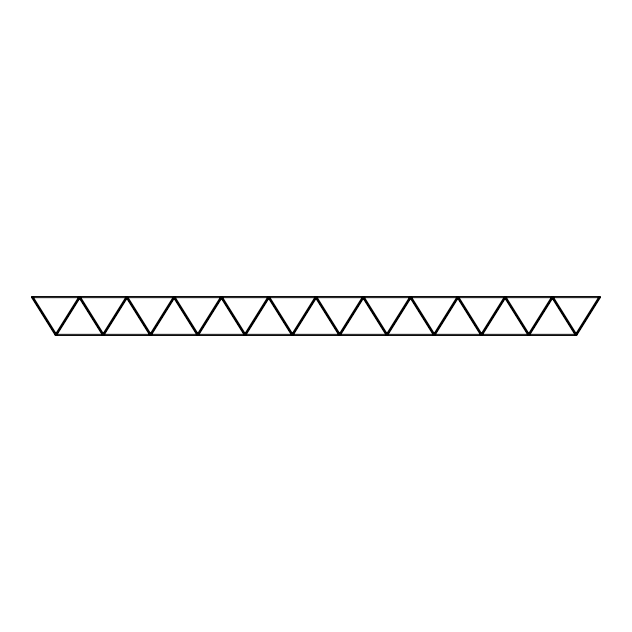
<?xml version="1.0" encoding="UTF-8"?>
<svg xmlns="http://www.w3.org/2000/svg" width="632" height="632" viewBox="0 0 632 632"><rect width="100%" height="100%" fill="white"/><g stroke="black" fill="none" stroke-linecap="round" stroke-linejoin="round"><path stroke-width="0.95" d="M55.758 333.712L78.368 297.53M31.6 297.459L33.006 296.708L31.6 297.459L55.245 335.292L56.643 335.292L79.774 298.288M128.083 297.53L151.214 334.541L150.614 335.292L126.969 297.459L127.569 296.708L126.163 296.708L126.763 297.459L103.127 335.292L102.526 334.541L125.65 297.53M79.395 298.288L102.526 335.292L103.925 335.292L127.569 297.459L126.969 296.708M175.364 297.53L198.495 334.541L197.895 335.292L174.25 297.459L174.851 296.708L173.452 296.708L174.053 297.459L150.408 335.292L149.808 334.541L172.939 297.53M151.727 334.47L174.851 297.459L173.452 297.459M222.654 297.53L245.777 334.541L245.177 335.292L221.532 297.459L222.132 296.708L220.734 296.708L221.334 297.459L197.69 335.292L197.089 334.541L220.22 297.53M198.922 332.89L197.895 334.541L198.495 335.292L221.619 298.288M244.884 333.712L267.502 297.53M222.132 297.459L220.734 297.459L244.371 335.292L245.777 335.292L268.908 298.288M292.174 333.712L314.783 297.53M268.529 298.288L291.66 335.292L293.058 335.292L316.19 298.288M387.629 334.541L387.029 335.292L363.384 297.459L363.985 296.708L362.578 296.708L363.179 297.459L339.542 335.292L338.942 334.541L362.065 297.53M315.81 298.288L338.942 335.292L340.34 335.292L363.471 298.288M411.78 297.53L434.911 334.541L434.31 335.292L410.666 297.459L411.266 296.708L409.868 296.708L410.468 297.459L386.824 335.292L386.223 334.541L409.346 297.53M363.092 298.288L386.223 335.292L387.629 335.292L411.266 297.459L409.868 297.459M459.061 297.53L482.192 334.541L481.592 335.292L457.947 297.459L458.548 296.708L457.149 296.708L457.75 297.459L434.105 335.292L433.505 334.541L456.636 297.53M435.337 332.89L434.31 334.541L434.911 335.292L433.505 335.292L410.381 298.288M435.424 334.47L458.034 298.288M506.351 297.53L529.474 334.541L528.873 335.292L505.237 297.459L505.837 296.708L504.431 296.708L505.031 297.459L481.387 335.292L480.786 334.541L503.917 297.53M482.619 332.89L481.592 334.541L482.192 335.292L505.324 298.288M528.589 333.712L551.199 297.53M505.031 296.708L504.431 297.459L528.076 335.292L529.474 335.292L552.605 298.288M552.226 298.288L575.357 335.292L576.755 335.292L600.4 297.459L599.594 297.459L575.957 335.292L575.357 334.541L598.48 297.53M55.245 335.292L56.643 334.541L33.52 297.53M56.643 334.541L56.043 335.292L32.406 297.459M102.526 335.292L103.127 334.541M103.925 334.541L103.324 335.292L79.687 297.459L80.288 296.708L78.882 296.708L79.482 297.459L55.845 335.292L55.245 334.541M126.677 298.288L149.808 335.292L150.408 334.541L149.381 332.89M244.371 335.292L245.777 334.541M291.66 335.292L293.058 334.541L269.935 297.53M293.058 334.541L292.458 335.292L268.821 297.459L269.422 296.708L268.015 296.708L268.616 297.459L244.971 335.292L244.371 334.541M338.942 335.292L339.542 334.541M340.34 334.541L339.74 335.292L316.103 297.459L316.703 296.708L315.297 296.708L315.897 297.459L292.26 335.292L291.66 334.541M386.223 335.292L386.824 334.541M433.505 335.292L434.105 334.541L433.078 332.89M481.387 334.541L480.786 335.292L482.192 335.292M528.076 335.292L529.474 334.541M575.357 335.292L575.957 334.541M576.755 334.541L576.155 335.292L552.518 297.459L553.119 296.708L551.712 296.708L552.313 297.459L528.676 335.292L528.076 334.541M78.882 297.459L80.288 297.459M126.163 297.459L127.569 297.459M268.015 297.459L269.422 297.459M315.297 297.459L316.703 297.459M362.578 297.459L363.985 297.459M458.548 297.459L457.149 297.459L480.273 334.47M504.431 297.459L505.837 297.459M551.712 297.459L553.119 297.459M104.209 334.344L244.094 334.344M291.376 334.344L245.074 334.344L245.074 335.481M340.624 334.344L386.926 334.344L386.926 335.481M387.906 334.344L527.791 334.344M102.526 334.541L103.925 335.292M149.808 334.541L151.214 334.541M197.089 334.541L198.495 334.541M338.942 334.541L340.34 335.292M386.223 334.541L387.629 335.292M433.505 334.541L434.911 334.541M480.786 334.541L482.192 334.541M575.357 334.541L576.755 335.292M149.808 335.292L151.214 335.292L150.614 334.541M198.495 335.292L197.089 335.292L197.69 334.541L196.663 332.89M55.379 335.481L576.621 335.481M600.4 297.459L598.994 296.708L599.594 297.459M528.873 334.541L529.474 335.292M292.458 334.541L293.058 335.292M245.177 334.541L245.777 335.292M56.043 334.541L56.643 335.292M553.632 297.53L576.242 333.712M364.498 297.53L387.116 333.712M317.217 297.53L339.826 333.712M173.966 298.288L196.576 334.47M80.801 297.53L103.411 333.712M600.266 297.656L600.266 296.519L31.734 296.519L31.734 297.656M599.697 296.519L599.697 297.656L32.303 297.656L32.303 296.519M576.06 335.481L576.06 334.344L528.771 334.344L528.771 335.481M575.491 334.344L575.491 335.481M552.415 296.519L552.415 297.656M505.703 296.519L505.703 297.656M505.134 296.519L505.134 297.656M481.489 334.344L481.489 335.481M457.852 296.519L457.852 297.656M434.208 334.344L434.208 335.481M410.563 296.519L410.563 297.656M363.282 296.519L363.282 297.656M362.713 296.519L362.713 297.656M339.645 335.481L339.645 334.344L292.355 334.344L292.355 335.481M339.076 334.344L339.076 335.481M316 296.519L316 297.656M292.924 334.344L292.924 335.481M269.287 296.519L269.287 297.656M268.719 296.519L268.719 297.656M221.437 296.519L221.437 297.656M197.792 334.344L197.792 335.481M174.148 296.519L174.148 297.656M150.511 334.344L150.511 335.481M126.866 296.519L126.866 297.656M126.297 296.519L126.297 297.656M103.229 335.481L103.229 334.344L55.94 334.344L55.94 335.481M79.585 296.519L79.585 297.656M56.509 334.344L56.509 335.481"/></g></svg>
